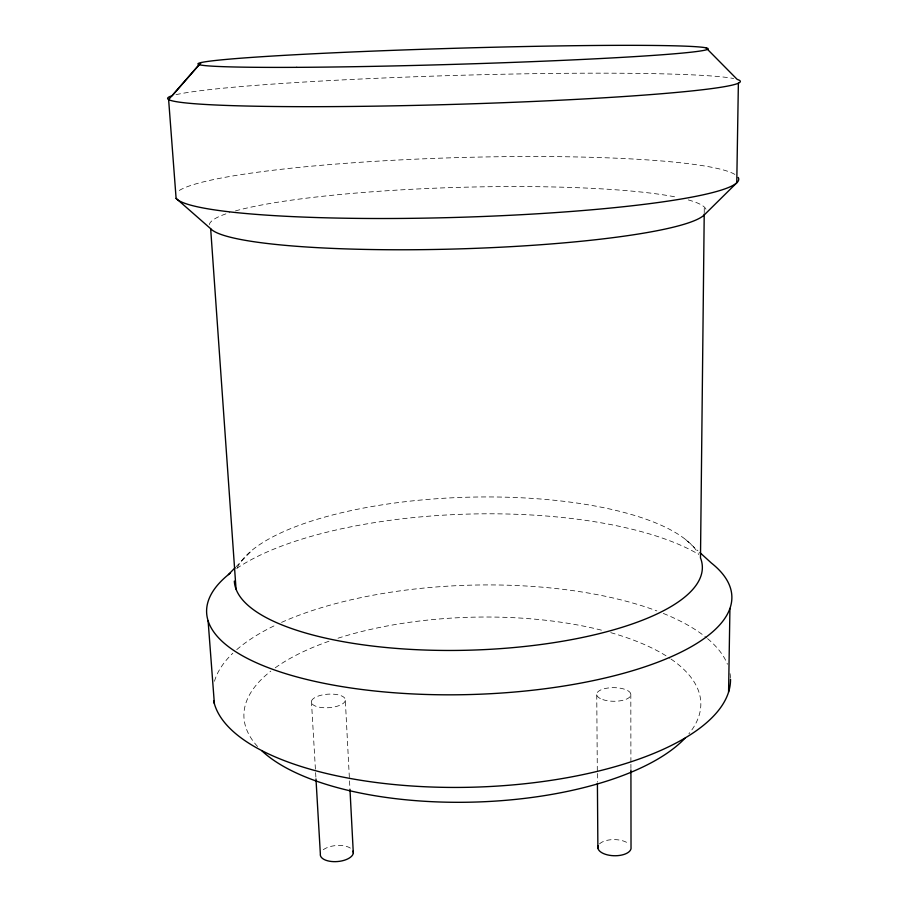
<?xml version="1.0" encoding="UTF-8"?>
<svg xmlns="http://www.w3.org/2000/svg" width="907" height="907" viewBox="0 0 907 907"><rect width="100%" height="100%" fill="white"/><g stroke="black" fill="none" stroke-linecap="round" stroke-linejoin="round"><path stroke-width="0.68" stroke-dasharray="4.54 3.4" d="M704.229 212.68L704.286 207.011M236.103 566.705L252.418 549.914M685.499 539.427L697.925 550.753M311.441 701.258L315.897 777.537M345.329 700.487A17.04 6.768 -3.9 0 1 318.742 707.086A17.04 6.768 -3.9 0 1 321.044 695.238A17.04 6.768 -3.9 0 1 345.329 700.487L349.977 789.521M596.749 694.785L597.316 772.072M597.328 773.478L597.396 781.902M630.818 694.014L630.909 762.9M630.909 764.306L630.921 768.524M599.538 843.884A16.621 8.072 1.2 0 1 628.109 843.283M323.311 849.734A16.575 8.027 -4.6 0 1 351.723 849.133M176.015 94.679A286.487 14.444 -1.7 0 1 457.808 75.36A286.487 14.444 -1.7 0 1 733.672 78.546M179.314 190.459A281.986 29.863 -1.7 0 1 460.835 157.523A281.986 29.863 -1.7 0 1 735.702 174.96M671.033 659.072A228.553 92.435 -1.7 0 1 688.867 733.831M257.565 746.506A228.553 92.435 -1.7 0 1 270.808 671.135M275.24 667.813A228.553 92.435 -1.7 0 1 331.463 640.376M337.982 638.222A228.553 92.435 -1.7 0 1 602.792 630.501M610.751 632.655A228.553 92.435 -1.7 0 1 669.854 658.267M214.471 681.259A258.949 101.017 -1.7 0 1 232.838 653.221M236.761 649.639A258.949 101.017 -1.7 0 1 276.522 624.696M281.533 622.395A258.949 101.017 -1.7 0 1 656.872 610.921M663.312 613.427A258.949 101.017 -1.7 0 1 706.564 637.802M707.551 638.63A258.949 101.017 -1.7 0 1 727.459 664.253M730.056 673.618A258.949 101.017 -1.7 0 1 730.475 677.835M209.302 224.653A248.665 30.759 -1.7 0 1 229.788 212.578M235.435 210.912A248.665 30.759 -1.7 0 1 455.053 187.477A248.665 30.759 -1.7 0 1 677.642 197.386M688.277 199.914A248.665 30.759 -1.7 0 1 706.338 210.98M237.135 567.963A234.119 76.483 -1.7 0 1 464.679 497.297A234.119 76.483 -1.7 0 1 698.277 553.383M236.704 568.44A262.735 90.212 -1.7 0 1 466.062 514.144A262.735 90.212 -1.7 0 1 698.753 554.426M602.781 699.592A17.086 6.803 0.5 0 0 630.614 695.794A17.086 6.803 0.5 0 0 607.985 688.016A17.086 6.803 0.5 0 0 602.781 699.592"/><path stroke-width="1.36" d="M704.217 214.086L700.487 557.907A234.119 76.483 -1.7 0 1 484.928 649.582A234.119 76.483 -1.7 0 1 234.335 581.092M728.582 692.064L729.931 608.45M738.377 83.195L736.767 182.817L704.036 215.14A248.665 30.759 -1.7 0 1 454.237 249.028A248.665 30.759 -1.7 0 1 210.662 228.689L176.105 198.395L168.623 99.589L199.109 64.703M201.161 62.538L172.194 95.7A286.487 14.444 -1.7 0 0 449.475 104.509A286.487 14.444 -1.7 0 0 737.221 79.419L706.009 47.833M228.417 574.607L235.14 567.691M699.989 552.646L711.383 563.032A262.735 90.212 -1.7 0 1 465.155 694.66A262.735 90.212 -1.7 0 1 230.367 573.054M208.088 620.717L214.381 703.719M210.662 228.689L236.047 589.165M315.976 778.954L320.352 853.816A16.575 8.027 -4.6 0 0 337.597 861.537A16.575 8.027 -4.6 0 0 353.061 851.038M349.977 789.521L353.311 853.124M597.407 783.308L597.883 847.954M630.921 769.93L631.023 847.251A16.621 8.072 1.2 0 1 613.563 855.72A16.621 8.072 1.2 0 1 598.155 845.857M730.52 679.241A258.949 101.017 -1.7 0 1 482.785 786.857A258.949 101.017 -1.7 0 1 213.678 700.918M684.921 738.298A228.553 92.435 -1.7 0 1 475.177 802.06A228.553 92.435 -1.7 0 1 261.93 750.894M738.219 177.466A281.986 29.863 -1.7 0 1 477.751 216.694A281.986 29.863 -1.7 0 1 176.105 198.395M296.77 67.345A255.286 8.027 -1.7 0 0 705.816 49.953A255.286 8.027 -1.7 0 0 356.338 51.801A255.286 8.027 -1.7 0 0 296.77 67.345"/></g></svg>
